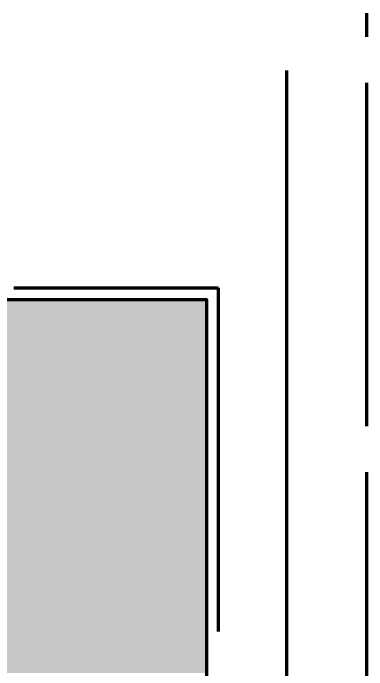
# Model space of a CAD drawing. Header units: millimetres. Extents: x 0 to 152, y 1 to 58.
# Drawn here: x 114.98 to 125.88, y 37.81 to 58.04 of the extents above; entities that cross this region are included whole.
import ezdxf

# ---------------------------------------------------------------- set-up
doc = ezdxf.new("R2010")
doc.units = ezdxf.units.MM
doc.linetypes.add('DASH_30_4', pattern=[11.994444, 10.583333, -1.411111])
doc.layers.add('FILL', color=7, linetype='Continuous')
doc.layers.add('LINES', color=7, linetype='Continuous')

msp = doc.modelspace()

# ---------------------------------------------------------------- hatches: boundary and pattern name
at = {"layer": 'FILL'}
msp.add_hatch(color=7, dxfattribs=at).paths.add_polyline_path([(103.992, 49.25), (120.968, 49.25), (120.968, 37.719), (103.992, 37.719)])

# ---------------------------------------------------------------- linework, layer by layer
at = {"layer": 'LINES', "linetype": 'DASH_30_4', "lineweight": 106, "true_color": 0x0000ff}
msp.add_line((125.88, 21.329), (125.88, 58.043), dxfattribs=at)
at = {"layer": 'LINES', "lineweight": 106, "true_color": 0xff00ff}
msp.add_line((123.411, 23.798), (123.411, 56.28), dxfattribs=at)
at = {"layer": 'LINES', "linetype": 'DASH_30_4', "lineweight": 106, "true_color": 0x0000ff}
msp.add_lwpolyline([(19.05, 49.577), (121.294, 49.577), (121.294, 25.915), (19.05, 25.915)], close=True, dxfattribs=at)
at = {"layer": 'LINES', "lineweight": 70}
msp.add_lwpolyline([(19.403, 49.224), (120.941, 49.224), (120.941, 26.267), (19.403, 26.267)], close=True, dxfattribs=at)

doc.saveas('drawing.dxf')
